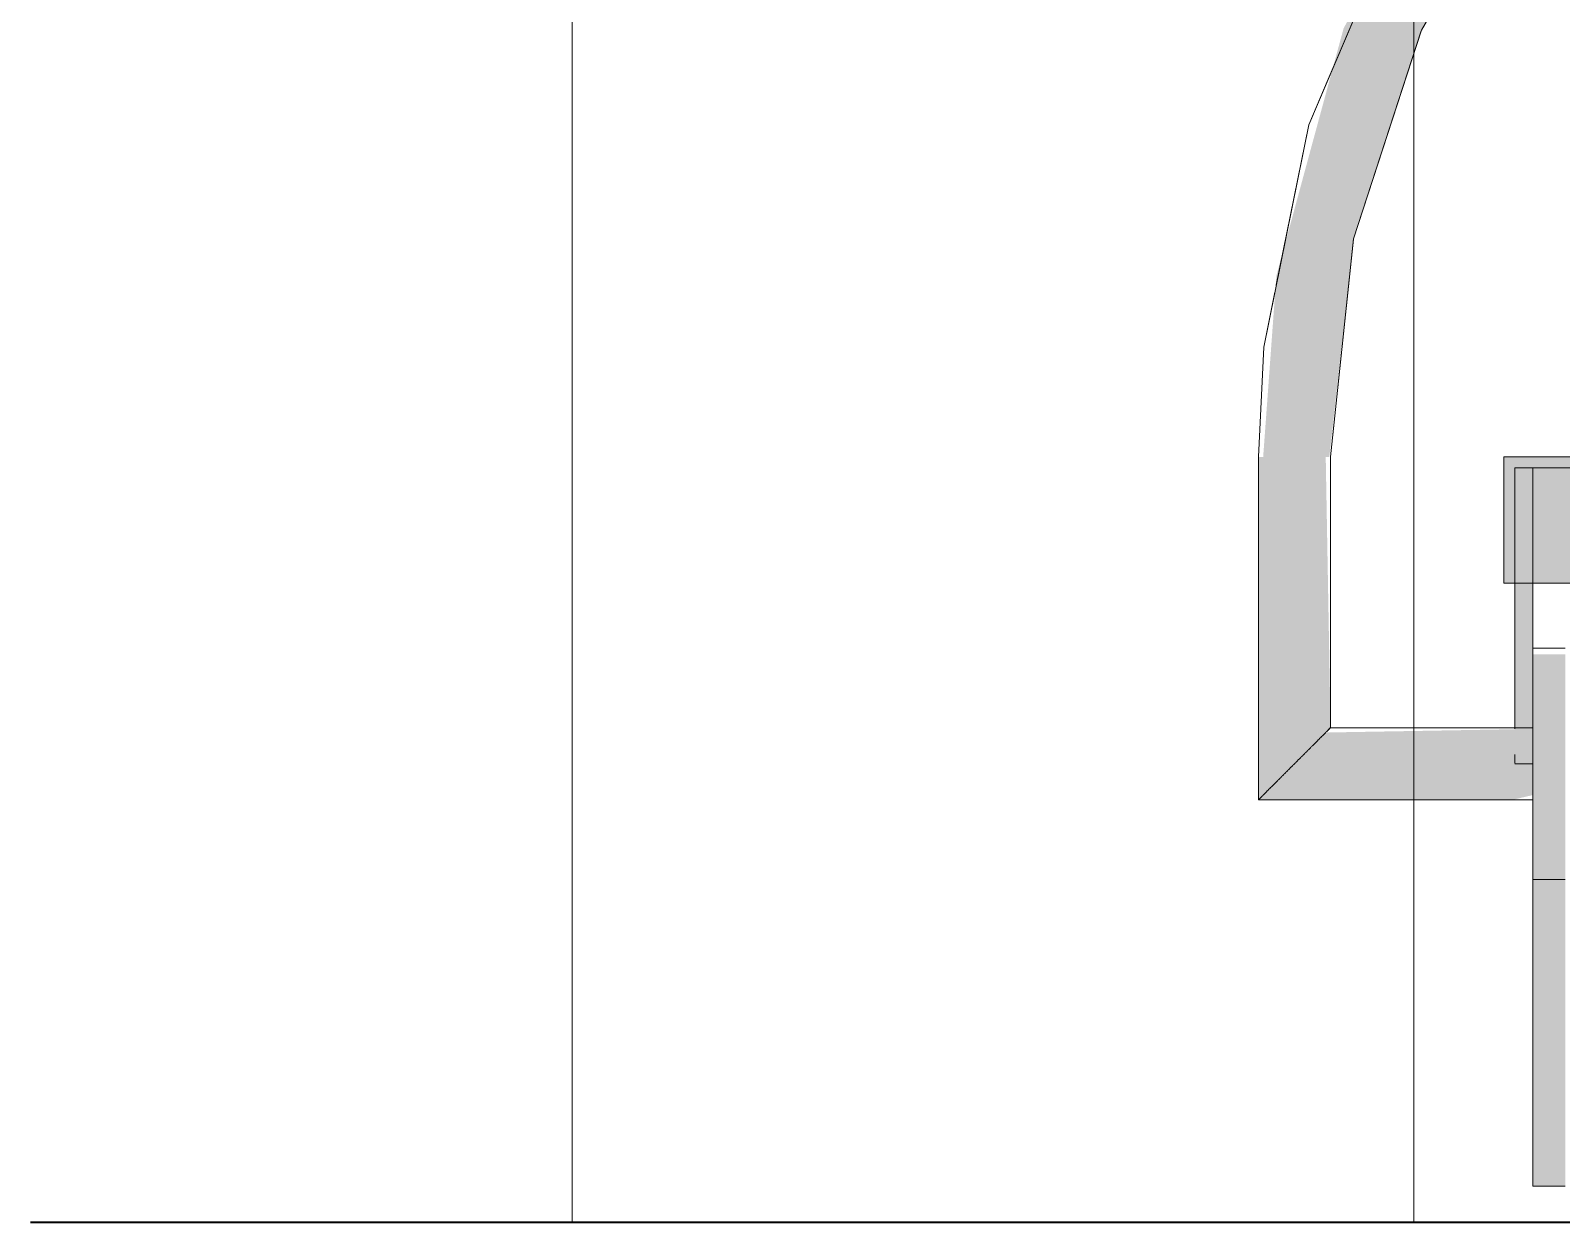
# Model space of a CAD drawing. Header units: millimetres. Extents: x 12827 to 109288, y -12264 to 68487.
# Drawn here: x 37789.3 to 38213.2, y 36007.5 to 36337.5 of the extents above; entities that cross this region are included whole.
import ezdxf

# ---------------------------------------------------------------- set-up
doc = ezdxf.new("R2010")
doc.units = ezdxf.units.MM
for name, color, linetype, lineweight in [('A-FLOR-PATT', 8, 'Continuous', 9), ('A-WALL', 113, 'Continuous', 20), ('Q-CASE', 31, 'Continuous', 20)]:
    doc.layers.add(name, color=color, linetype=linetype, lineweight=lineweight)

# ---------------------------------------------------------------- blocks, each defined once
blk = doc.blocks.new('DLN_Cat Ladder - 750x750x2500 _WDH_-14044057-Copy of 2_F')
at = {"layer": 'Q-CASE', "transparency": 33554432}
for points in [[(269.7, -600), (269.7, -699), (278.7, -699), (278.7, -600)], [(269.7, -699), (269.7, -747.3), (278.7, -747.3), (278.7, -699)], [(284.39, -707), (278.7, -708.34), (278.7, -726.66), (336.04, -725.66), (353.35, -707), (311.85, -707)], [(284.39, -707), (278.7, -708.34), (278.7, -726.66), (336.04, -725.66), (353.35, -707), (311.85, -707)], [(284.39, -707), (278.7, -708.34), (278.7, -726.66), (336.04, -725.66), (353.35, -707), (311.85, -707)], [(284.39, -707), (278.7, -708.34), (278.7, -726.66), (336.04, -725.66), (353.35, -707), (311.85, -707)], [(284.39, -707), (278.7, -708.34), (278.7, -726.66), (336.04, -725.66), (353.35, -707), (311.85, -707)], [(284.39, -707), (278.7, -708.34), (278.7, -726.66), (336.04, -725.66), (353.35, -707), (311.85, -707)], [(284.39, -707), (278.7, -708.34), (278.7, -726.66), (336.04, -725.66), (353.35, -707), (311.85, -707)], [(284.39, -707), (278.7, -708.34), (278.7, -726.66), (336.04, -725.66), (353.35, -707), (311.85, -707)], [(284.39, -707), (278.7, -708.34), (278.7, -726.66), (336.04, -725.66), (354.7, -707), (311.85, -707)], [(354.7, -707), (334.7, -727), (336.04, -802), (354.7, -802), (354.7, -707.34)], [(354.7, -707), (334.7, -727), (336.04, -802), (354.7, -802), (354.7, -707.34)], [(354.7, -707), (334.7, -727), (336.04, -802), (354.7, -802), (354.7, -707.34)], [(354.7, -707), (334.7, -727), (336.04, -802), (354.7, -802), (354.7, -707.34)], [(354.7, -707), (334.7, -727), (336.04, -802), (354.7, -802), (354.7, -707.34)], [(354.7, -707), (334.7, -727), (336.04, -802), (354.7, -802), (354.7, -707.34)], [(354.7, -707), (334.7, -727), (336.04, -802), (354.7, -802), (354.7, -707.34)], [(354.7, -707), (334.7, -727), (336.04, -802), (354.7, -802), (354.7, -707.34)], [(354.7, -707), (334.7, -727), (336.04, -802), (354.7, -802), (354.7, -707.34)], [(354.7, -707), (334.7, -727), (336.04, -802), (354.7, -802), (354.7, -740.51)], [(278.7, -717), (278.7, -799), (283.7, -799), (283.7, -717)], [(278.7, -717), (278.7, -799), (283.7, -799), (283.7, -717)], [(-99.96, -767), (-197.3, -767), (-197.3, -802), (286.7, -802), (286.7, -767), (9.85, -767)], [(-162.3, -767), (-194.3, -767), (-194.3, -799), (283.7, -799), (283.7, -767), (-99.96, -767)], [(-260.3, -802), (-264.96, -802), (-256.9, -870.54), (-241.7, -920.63), (-207.31, -981.23), (-172.37, -1022.95), (-118.21, -1064.74), (-62.67, -1091.82), (-15.59, -1106.06), (51.38, -1111.34), (105.18, -1106.04), (163.33, -1088.4), (224.98, -1053.15), (266.93, -1017.51), (303.4, -972.46), (331.1, -920.63), (349.7, -852.18), (353.36, -802), (335.04, -802), (328.36, -862.29), (309.24, -920.63), (277.72, -974.23), (233.67, -1021.2), (189.7, -1053.15), (134.32, -1077.81), (75.01, -1090.41), (9.85, -1089.45), (-45.85, -1077.39), (-101.13, -1052.54), (-152.74, -1013.74), (-195.41, -962.94), (-220.23, -919.95), (-240.13, -851.76), (-246.64, -802), (-259.34, -802)], [(-260.3, -802), (-264.96, -802), (-256.9, -870.54), (-241.7, -920.63), (-207.31, -981.23), (-172.37, -1022.95), (-118.21, -1064.74), (-62.67, -1091.82), (-15.59, -1106.06), (51.38, -1111.34), (105.18, -1106.04), (163.33, -1088.4), (224.98, -1053.15), (266.93, -1017.51), (303.4, -972.46), (331.1, -920.63), (349.7, -852.18), (353.36, -802), (335.04, -802), (328.36, -862.29), (309.24, -920.63), (277.72, -974.23), (233.67, -1021.2), (189.7, -1053.15), (134.32, -1077.81), (75.01, -1090.41), (9.85, -1089.45), (-45.85, -1077.39), (-101.13, -1052.54), (-152.74, -1013.74), (-195.41, -962.94), (-220.23, -919.95), (-240.13, -851.76), (-246.64, -802), (-259.34, -802)], [(-250.96, -802), (-264.96, -802), (-256.9, -870.54), (-241.7, -920.63), (-207.31, -981.23), (-172.37, -1022.95), (-118.21, -1064.74), (-62.67, -1091.82), (-15.59, -1106.06), (51.38, -1111.34), (105.18, -1106.04), (163.33, -1088.4), (224.98, -1053.15), (266.93, -1017.51), (303.4, -972.46), (331.1, -920.63), (349.7, -852.18), (353.36, -802), (335.04, -802), (328.36, -862.29), (309.24, -920.63), (277.72, -974.23), (233.67, -1021.2), (189.7, -1053.15), (134.32, -1077.81), (75.01, -1090.41), (9.85, -1089.45), (-45.85, -1077.39), (-101.13, -1052.54), (-152.74, -1013.74), (-195.41, -962.94), (-220.23, -919.95), (-240.13, -851.76), (-246.64, -802), (-250.3, -802)], [(-260.3, -802), (-264.96, -802), (-256.9, -870.54), (-241.7, -920.63), (-207.31, -981.23), (-172.37, -1022.95), (-118.21, -1064.74), (-62.67, -1091.82), (-15.59, -1106.06), (51.38, -1111.34), (105.18, -1106.04), (163.33, -1088.4), (224.98, -1053.15), (266.93, -1017.51), (303.4, -972.46), (331.1, -920.63), (349.7, -852.18), (353.36, -802), (335.04, -802), (328.36, -862.29), (309.24, -920.63), (277.72, -974.23), (233.67, -1021.2), (189.7, -1053.15), (134.32, -1077.81), (75.01, -1090.41), (9.85, -1089.45), (-45.85, -1077.39), (-101.13, -1052.54), (-152.74, -1013.74), (-195.41, -962.94), (-220.23, -919.95), (-240.13, -851.76), (-246.64, -802), (-259.34, -802)], [(-260.3, -802), (-264.96, -802), (-256.9, -870.54), (-241.7, -920.63), (-207.31, -981.23), (-172.37, -1022.95), (-118.21, -1064.74), (-62.67, -1091.82), (-15.59, -1106.06), (51.38, -1111.34), (105.18, -1106.04), (163.33, -1088.4), (224.98, -1053.15), (266.93, -1017.51), (303.4, -972.46), (331.1, -920.63), (349.7, -852.18), (353.36, -802), (335.04, -802), (328.36, -862.29), (309.24, -920.63), (277.72, -974.23), (233.67, -1021.2), (189.7, -1053.15), (134.32, -1077.81), (75.01, -1090.41), (9.85, -1089.45), (-45.85, -1077.39), (-101.13, -1052.54), (-152.74, -1013.74), (-195.41, -962.94), (-220.23, -919.95), (-240.13, -851.76), (-246.64, -802), (-259.34, -802)], [(-250.96, -802), (-264.96, -802), (-256.9, -870.54), (-241.7, -920.63), (-207.31, -981.23), (-172.37, -1022.95), (-118.21, -1064.74), (-62.67, -1091.82), (-15.59, -1106.06), (51.38, -1111.34), (105.18, -1106.04), (163.33, -1088.4), (224.98, -1053.15), (266.93, -1017.51), (303.4, -972.46), (331.1, -920.63), (349.7, -852.18), (353.36, -802), (335.04, -802), (328.36, -862.29), (309.24, -920.63), (277.72, -974.23), (233.67, -1021.2), (189.7, -1053.15), (134.32, -1077.81), (75.01, -1090.41), (9.85, -1089.45), (-45.85, -1077.39), (-101.13, -1052.54), (-152.74, -1013.74), (-195.41, -962.94), (-220.23, -919.95), (-240.13, -851.76), (-246.64, -802), (-250.3, -802)], [(-250.96, -802), (-264.96, -802), (-256.9, -870.54), (-241.7, -920.63), (-207.31, -981.23), (-172.37, -1022.95), (-118.21, -1064.74), (-62.67, -1091.82), (-15.59, -1106.06), (51.38, -1111.34), (105.18, -1106.04), (163.33, -1088.4), (224.98, -1053.15), (266.93, -1017.51), (303.4, -972.46), (331.1, -920.63), (349.7, -852.18), (353.36, -802), (335.04, -802), (328.36, -862.29), (309.24, -920.63), (277.72, -974.23), (233.67, -1021.2), (189.7, -1053.15), (134.32, -1077.81), (75.01, -1090.41), (9.85, -1089.45), (-45.85, -1077.39), (-101.13, -1052.54), (-152.74, -1013.74), (-195.41, -962.94), (-220.23, -919.95), (-240.13, -851.76), (-246.64, -802), (-250.3, -802)], [(-245.64, -802), (-264.96, -802), (-256.9, -870.54), (-241.7, -920.63), (-207.31, -981.23), (-172.37, -1022.95), (-118.21, -1064.74), (-62.67, -1091.82), (-15.59, -1106.06), (51.38, -1111.34), (105.18, -1106.04), (163.33, -1088.4), (224.98, -1053.15), (266.93, -1017.51), (303.4, -972.46), (331.1, -920.63), (349.7, -852.18), (353.36, -802), (335.04, -802), (328.36, -862.29), (309.24, -920.63), (277.72, -974.23), (233.67, -1021.2), (189.7, -1053.15), (134.32, -1077.81), (75.01, -1090.41), (9.85, -1089.45), (-45.85, -1077.39), (-101.13, -1052.54), (-152.74, -1013.74), (-195.41, -962.94), (-220.23, -919.95), (-240.13, -851.76), (-245.3, -805.08)], [(-250.96, -802), (-264.96, -802), (-256.9, -870.54), (-241.7, -920.63), (-207.31, -981.23), (-172.37, -1022.95), (-118.21, -1064.74), (-62.67, -1091.82), (-15.59, -1106.06), (51.38, -1111.34), (105.18, -1106.04), (163.33, -1088.4), (224.98, -1053.15), (266.93, -1017.51), (303.4, -972.46), (331.1, -920.63), (349.7, -852.18), (353.36, -802), (335.04, -802), (328.36, -862.29), (309.24, -920.63), (277.72, -974.23), (233.67, -1021.2), (189.7, -1053.15), (134.32, -1077.81), (75.01, -1090.41), (9.85, -1089.45), (-45.85, -1077.39), (-101.13, -1052.54), (-152.74, -1013.74), (-195.41, -962.94), (-220.23, -919.95), (-240.13, -851.76), (-246.64, -802), (-250.3, -802)], [(-248.23, -802), (-264.96, -802), (-256.9, -870.54), (-241.7, -920.63), (-209.78, -978.22), (-174.5, -1021.2), (-127.53, -1059.76), (-73.93, -1088.4), (-15.59, -1106.06), (51.38, -1111.34), (105.18, -1106.04), (163.33, -1088.4), (216.93, -1059.76), (263.9, -1021.2), (302.46, -974.23), (331.1, -920.63), (349.7, -852.18), (353.36, -802), (335.04, -802), (328.36, -862.29), (309.63, -919.95), (279.32, -972.46), (236.68, -1019.01), (189.7, -1053.15), (134.32, -1077.81), (75.01, -1090.41), (9.85, -1089.45), (-44.91, -1077.81), (-101.13, -1052.54), (-149.35, -1017.51), (-195.37, -963.01), (-220.23, -919.95), (-240.13, -851.76), (-246.64, -802)]]:
    blk.add_hatch(color=201, dxfattribs=at).paths.add_polyline_path(points, flags=0)
h = blk.add_hatch(color=201, dxfattribs=at)
h.paths.add_polyline_path([(284.39, -707), (278.7, -708.34), (278.7, -726.66), (336.04, -725.66), (353.36, -707), (311.85, -707)], flags=0)
h.paths.add_polyline_path([(353.36, -707.34), (351.77, -707.34), (339.3, -707.34)], flags=0)
at = {"layer": 'Q-CASE'}
for p, q in [((278.7, -600), (269.7, -600)), ((269.7, -600), (278.7, -600)), ((278.7, -600), (278.7, -699)), ((278.7, -685), (278.7, -600)), ((269.7, -685), (278.7, -685)), ((269.7, -685), (278.7, -685)), ((278.7, -699), (278.7, -685)), ((278.7, -699), (278.7, -749)), ((278.7, -707.4), (278.7, -699)), ((354.7, -707), (278.7, -707)), ((278.7, -708.34), (278.7, -707)), ((278.7, -707), (278.7, -709.93)), ((354.7, -707), (278.7, -707)), ((278.7, -707.34), (278.7, -707)), ((278.7, -707), (278.7, -708.34)), ((354.7, -707), (278.7, -707)), ((278.7, -707.34), (278.7, -707)), ((278.7, -707), (278.7, -707.34)), ((354.7, -707), (278.7, -707)), ((278.7, -721.97), (278.7, -707)), ((278.7, -707), (278.7, -721.97)), ((354.7, -707), (278.7, -707)), ((278.7, -719.59), (278.7, -707)), ((278.7, -707), (278.7, -721.97)), ((354.7, -707), (278.7, -707)), ((278.7, -707.34), (278.7, -707)), ((278.7, -707), (278.7, -719.59)), ((354.7, -707), (278.7, -707)), ((278.7, -721.97), (278.7, -707)), ((278.7, -707), (278.7, -707.34)), ((354.7, -707), (278.7, -707)), ((278.7, -708.34), (278.7, -707)), ((278.7, -707), (278.7, -707.34)), ((354.7, -707), (278.7, -707)), ((278.7, -707.34), (278.7, -707)), ((278.7, -707), (278.7, -721.97)), ((354.7, -707), (278.7, -707)), ((278.7, -727), (278.7, -707)), ((278.7, -707), (278.7, -707.34)), ((278.7, -708.34), (278.7, -707.34)), ((278.7, -709.93), (278.7, -707.34)), ((278.7, -707.34), (278.7, -708.34)), ((278.7, -708.34), (278.7, -707.34)), ((278.7, -707.34), (278.7, -714.41)), ((278.7, -707.34), (278.7, -717)), ((278.7, -714.41), (278.7, -707.34)), ((278.7, -707.34), (278.7, -709.93)), ((354.7, -802), (354.7, -707)), ((354.7, -802), (354.7, -707)), ((354.7, -802), (354.7, -707)), ((354.7, -802), (354.7, -707)), ((354.7, -802), (354.7, -707)), ((354.7, -802), (354.7, -707)), ((354.7, -802), (354.7, -707)), ((354.7, -802), (354.7, -707)), ((354.7, -802), (354.7, -707)), ((354.7, -802), (354.7, -707)), ((278.7, -709.93), (278.7, -708.34)), ((278.7, -709.93), (278.7, -708.34)), ((278.7, -708.34), (278.7, -709.93)), ((278.7, -708.34), (278.7, -709.93)), ((278.7, -709.93), (278.7, -708.34)), ((278.7, -721.97), (278.7, -708.34)), ((278.7, -717), (278.7, -709.93)), ((278.7, -709.93), (278.7, -721.97)), ((278.7, -712), (278.7, -709.93)), ((278.7, -709.93), (278.7, -717)), ((278.7, -721.97), (278.7, -709.93)), ((278.7, -709.93), (278.7, -712)), ((278.7, -712), (278.7, -709.93)), ((278.7, -709.93), (278.7, -714.41)), ((278.7, -717.16), (278.7, -712)), ((278.7, -717), (278.7, -712)), ((278.7, -712), (278.7, -721.97)), ((278.7, -719.59), (278.7, -712)), ((278.7, -714.41), (278.7, -717)), ((278.7, -721.97), (278.7, -714.41)), ((278.7, -714.41), (278.7, -717)), ((283.7, -717), (278.7, -717)), ((278.7, -717), (283.7, -717)), ((278.7, -721.97), (278.7, -717)), ((278.7, -721.97), (278.7, -717)), ((283.7, -717), (278.7, -717)), ((278.7, -717), (283.7, -717)), ((278.7, -721.97), (278.7, -717)), ((278.7, -721.97), (278.7, -717)), ((278.7, -721.97), (278.7, -717)), ((278.7, -721.97), (278.7, -717)), ((278.7, -717), (278.7, -721.97)), ((278.7, -717), (278.7, -721.97)), ((278.7, -717), (278.7, -721.97)), ((278.7, -717), (278.7, -719.59)), ((278.7, -724), (278.7, -717.16)), ((278.7, -721.97), (278.7, -719.59)), ((278.7, -721.97), (278.7, -719.59)), ((278.7, -719.59), (278.7, -721.97)), ((278.7, -719.59), (278.7, -721.97)), ((283.7, -719.59), (283.7, -717.2)), ((283.7, -717.2), (283.7, -719.59)), ((283.7, -719.59), (283.7, -717.2)), ((283.7, -717.2), (283.7, -719.59)), ((278.7, -722), (278.7, -721.97)), ((278.7, -721.97), (278.7, -722)), ((278.7, -722), (278.7, -721.97)), ((278.7, -721.97), (278.7, -722)), ((278.7, -722), (278.7, -721.97)), ((278.7, -721.97), (278.7, -722)), ((278.7, -722), (278.7, -721.97)), ((278.7, -721.97), (278.7, -722)), ((278.7, -722), (278.7, -721.97)), ((278.7, -721.97), (278.7, -722)), ((278.7, -722), (278.7, -721.97)), ((278.7, -721.97), (278.7, -722)), ((278.7, -722), (278.7, -721.97)), ((278.7, -721.97), (278.7, -722)), ((278.7, -722), (278.7, -721.97)), ((278.7, -721.97), (278.7, -722)), ((278.7, -722), (278.7, -721.97)), ((278.7, -721.97), (278.7, -722)), ((278.7, -721.97), (278.7, -722)), ((278.7, -726.66), (278.7, -722)), ((278.7, -722), (278.7, -726.66)), ((278.7, -724.07), (278.7, -722)), ((278.7, -722), (278.7, -726.66)), ((278.7, -724.07), (278.7, -722)), ((278.7, -722), (278.7, -724.07)), ((278.7, -726.66), (278.7, -722)), ((278.7, -722), (278.7, -726.66)), ((278.7, -726.66), (278.7, -722)), ((278.7, -722), (278.7, -726.66)), ((278.7, -726.66), (278.7, -722)), ((278.7, -722), (278.7, -724.07)), ((278.7, -724.07), (278.7, -722)), ((278.7, -722), (278.7, -726.66)), ((278.7, -726.66), (278.7, -722)), ((278.7, -722), (278.7, -726.66)), ((278.7, -726.66), (278.7, -722)), ((278.7, -722), (278.7, -726.66)), ((278.7, -722), (278.7, -726.66)), ((278.7, -725.66), (278.7, -724.07)), ((278.7, -726.66), (278.7, -724.07)), ((278.7, -724.07), (278.7, -725.66)), ((278.7, -724.07), (278.7, -726.66)), ((278.7, -725.66), (278.7, -724.07)), ((278.7, -726.66), (278.7, -725.66)), ((278.7, -725.66), (278.7, -726.66)), ((278.7, -726.66), (278.7, -725.66)), ((278.7, -740.51), (278.7, -726.66)), ((278.7, -740.51), (278.7, -726.66)), ((278.7, -740.51), (278.7, -726.66)), ((278.7, -740.51), (278.7, -726.66)), ((278.7, -727), (278.7, -726.66)), ((278.7, -726.66), (278.7, -727)), ((278.7, -727), (278.7, -726.66)), ((278.7, -726.66), (278.7, -727)), ((278.7, -727), (278.7, -726.66)), ((278.7, -726.66), (278.7, -727)), ((278.7, -727), (278.7, -726.66)), ((278.7, -726.66), (278.7, -727)), ((278.7, -727), (278.7, -726.66)), ((278.7, -726.66), (278.7, -727)), ((278.7, -727), (278.7, -726.66)), ((278.7, -726.66), (278.7, -727)), ((278.7, -727), (278.7, -726.66)), ((278.7, -726.66), (278.7, -727)), ((278.7, -727), (278.7, -726.66)), ((278.7, -726.66), (278.7, -727)), ((278.7, -727), (278.7, -726.66)), ((278.7, -726.66), (278.7, -727)), ((278.7, -726.66), (278.7, -727)), ((278.7, -747.3), (278.7, -726.85)), ((278.7, -727), (334.7, -727)), ((278.7, -727), (334.7, -727)), ((278.7, -727), (334.7, -727)), ((278.7, -727), (334.7, -727)), ((278.7, -727), (334.7, -727)), ((278.7, -727), (334.7, -727)), ((278.7, -727), (334.7, -727)), ((278.7, -727), (334.7, -727)), ((278.7, -727), (334.7, -727)), ((278.7, -727), (334.7, -727)), ((283.7, -767), (283.7, -726.66)), ((283.7, -726.66), (283.7, -767)), ((283.7, -767), (283.7, -726.66)), ((283.7, -726.66), (283.7, -767)), ((334.7, -727), (334.7, -802)), ((334.7, -727), (334.7, -802)), ((334.7, -727), (334.7, -802)), ((334.7, -727), (334.7, -802)), ((334.7, -727), (334.7, -802)), ((334.7, -727), (334.7, -802)), ((334.7, -727), (334.7, -802)), ((334.7, -727), (334.7, -802)), ((334.7, -727), (334.7, -802)), ((334.7, -727), (334.7, -802)), ((278.7, -747.3), (278.7, -742.3)), ((278.7, -747.3), (278.7, -742.3)), ((278.7, -747.3), (278.7, -742.3)), ((278.7, -747.3), (278.7, -742.3)), ((269.7, -749), (278.7, -749)), ((278.7, -767), (278.7, -747.3)), ((278.7, -767), (278.7, -747.3)), ((278.7, -767), (278.7, -747.3)), ((278.7, -767), (278.7, -747.3)), ((278.7, -749), (278.7, -747.3)), ((286.7, -767), (-197.3, -767)), ((-194.3, -767), (283.7, -767)), ((-189.3, -767), (278.7, -767)), ((278.7, -767), (-189.3, -767)), ((278.7, -767), (283.7, -767)), ((283.7, -767), (278.7, -767)), ((278.7, -799), (278.7, -767)), ((278.7, -799), (278.7, -767)), ((278.7, -799), (278.7, -767)), ((278.7, -799), (278.7, -767)), ((283.7, -799), (283.7, -767)), ((283.7, -767), (286.7, -767)), ((283.7, -767), (283.7, -799)), ((283.7, -799), (283.7, -767)), ((283.7, -767), (283.7, -799)), ((283.7, -799), (283.7, -767)), ((283.7, -767), (283.7, -799)), ((286.7, -767), (286.7, -802)), ((286.7, -802), (286.7, -767)), ((283.7, -799), (-194.3, -799)), ((251.7, -799), (278.7, -799)), ((278.7, -799), (283.7, -799)), ((283.7, -799), (278.7, -799)), ((278.7, -799), (283.7, -799)), ((283.7, -799), (278.7, -799)), ((278.7, -799), (283.7, -799)), ((-197.3, -802), (286.7, -802)), ((286.7, -802), (251.7, -802)), ((334.7, -802), (328.35, -862.29)), ((334.7, -802), (328.35, -862.29)), ((334.7, -802), (328.35, -862.29)), ((334.7, -802), (328.35, -862.29)), ((334.7, -802), (328.35, -862.29)), ((334.7, -802), (328.35, -862.29)), ((334.7, -802), (328.35, -862.29)), ((334.7, -802), (328.35, -862.29)), ((334.7, -802), (328.35, -862.29)), ((343.87, -878.55), (349.73, -849.57)), ((343.87, -878.55), (349.73, -849.57)), ((343.87, -878.55), (349.73, -849.57)), ((343.87, -878.55), (349.73, -849.57)), ((343.87, -878.55), (349.73, -849.57)), ((343.87, -878.55), (349.73, -849.57)), ((343.87, -878.55), (349.73, -849.57)), ((343.87, -878.55), (349.73, -849.57)), ((343.87, -878.55), (349.73, -849.57)), ((328.34, -862.39), (309.61, -919.95)), ((328.34, -862.39), (309.61, -919.95)), ((328.34, -862.39), (309.61, -919.95)), ((328.34, -862.39), (309.61, -919.95)), ((328.34, -862.39), (309.61, -919.95)), ((328.34, -862.39), (309.61, -919.95)), ((328.34, -862.39), (309.61, -919.95)), ((328.34, -862.39), (309.61, -919.95)), ((328.34, -862.39), (309.61, -919.95)), ((322.67, -936.4), (335.36, -906.6)), ((322.67, -936.4), (335.36, -906.6)), ((322.67, -936.4), (335.36, -906.6)), ((322.67, -936.4), (335.36, -906.6)), ((322.67, -936.4), (335.36, -906.6)), ((322.67, -936.4), (335.36, -906.6)), ((322.67, -936.4), (335.36, -906.6)), ((322.67, -936.4), (335.36, -906.6)), ((322.67, -936.4), (335.36, -906.6))]:
    blk.add_line(p, q, dxfattribs=at)
at = {"layer": 'Q-CASE', "flags": 128}
for points in [[(-265.3, -802), (-258.94, -864.47), (-240.12, -924.37), (-209.62, -979.26), (-168.68, -1026.87), (-118.99, -1065.26), (-62.59, -1092.84), (-1.78, -1108.5), (60.94, -1111.57), (122.99, -1101.95), (181.82, -1080.02), (235.04, -1046.69), (280.44, -1003.31), (316.17, -951.68), (340.76, -893.91), (353.21, -832.36), (354.7, -802)], [(334.7, -802), (328.34, -862.39), (309.55, -920.13), (279.14, -972.7), (238.45, -1017.78), (189.27, -1053.39), (133.75, -1077.99), (74.33, -1090.48), (13.6, -1090.33), (-45.76, -1077.53), (-101.15, -1052.65), (-150.15, -1016.78), (-190.61, -971.5), (-220.75, -918.78), (-239.25, -860.94), (-245.3, -802)], [(350.12, -847.63), (353.21, -832.36), (354.7, -802)], [(350.12, -847.63), (353.21, -832.36), (354.7, -802)], [(350.12, -847.63), (353.21, -832.36), (354.7, -802)], [(350.12, -847.63), (353.21, -832.36), (354.7, -802)], [(350.12, -847.63), (353.21, -832.36), (354.7, -802)], [(350.12, -847.63), (353.21, -832.36), (354.7, -802)], [(350.12, -847.63), (353.21, -832.36), (354.7, -802)], [(350.12, -847.63), (353.21, -832.36), (354.7, -802)], [(350.12, -847.63), (353.21, -832.36), (354.7, -802)], [(335.36, -906.6), (340.76, -893.91), (343.87, -878.55)], [(335.36, -906.6), (340.76, -893.91), (343.87, -878.55)], [(335.36, -906.6), (340.76, -893.91), (343.87, -878.55)], [(335.36, -906.6), (340.76, -893.91), (343.87, -878.55)], [(335.36, -906.6), (340.76, -893.91), (343.87, -878.55)], [(335.36, -906.6), (340.76, -893.91), (343.87, -878.55)], [(335.36, -906.6), (340.76, -893.91), (343.87, -878.55)], [(335.36, -906.6), (340.76, -893.91), (343.87, -878.55)], [(335.36, -906.6), (340.76, -893.91), (343.87, -878.55)]]:
    blk.add_lwpolyline(points, dxfattribs=at)
at = {"layer": 'Q-CASE'}
for points, knots in [([(334.7, -727), (334.7, -727), (334.87, -726.83), (335.44, -726.27), (336.01, -725.69), (336.62, -725.08), (337.18, -724.52), (337.77, -723.93), (338.6, -723.11), (339.51, -722.2), (340.27, -721.43), (340.87, -720.83), (341.49, -720.22), (342.11, -719.59), (342.74, -718.95), (343.39, -718.31), (344.05, -717.65), (344.7, -717), (345.35, -716.35), (346.01, -715.69), (346.66, -715.05), (347.29, -714.41), (347.91, -713.78), (348.53, -713.17), (349.13, -712.57), (349.7, -712), (350.26, -711.44), (350.97, -710.73), (351.63, -710.07), (352.22, -709.48), (352.78, -708.92), (353.39, -708.31), (353.96, -707.73), (354.53, -707.17), (354.7, -707), (354.7, -707)], [0, 0, 0, 0, 0.083333, 0.125, 0.166667, 0.208333, 0.229167, 0.25, 0.291667, 0.333333, 0.354167, 0.375, 0.395833, 0.416667, 0.4375, 0.458333, 0.479167, 0.5, 0.520833, 0.541667, 0.5625, 0.583333, 0.604167, 0.625, 0.645833, 0.666667, 0.6875, 0.708333, 0.75, 0.770833, 0.791667, 0.833333, 0.875, 0.916667, 1, 1, 1, 1]), ([(335.04, -726.66), (335.15, -726.55), (335.44, -726.27), (336.01, -725.69), (336.62, -725.08), (337.18, -724.52), (337.77, -723.93), (338.6, -723.11), (339.51, -722.2), (340.27, -721.43), (340.87, -720.83), (341.49, -720.22), (342.11, -719.59), (342.74, -718.95), (343.39, -718.31), (344.05, -717.65), (344.7, -717), (345.35, -716.35), (346.01, -715.69), (346.66, -715.05), (347.29, -714.41), (347.91, -713.78), (348.53, -713.17), (349.13, -712.57), (349.7, -712), (350.26, -711.44), (350.97, -710.73), (351.63, -710.07), (352.22, -709.48), (352.78, -708.92), (353.39, -708.31), (353.96, -707.73), (354.53, -707.17), (354.7, -707), (354.7, -707)], [0.0833333, 0.0833333, 0.0833333, 0.0833333, 0.125, 0.1666667, 0.2083333, 0.2291667, 0.25, 0.2916667, 0.3333333, 0.3541667, 0.375, 0.3958333, 0.4166667, 0.4375, 0.4583333, 0.4791667, 0.5, 0.5208333, 0.5416667, 0.5625, 0.5833333, 0.6041667, 0.625, 0.6458333, 0.6666667, 0.6875, 0.7083333, 0.75, 0.7708333, 0.7916667, 0.8333333, 0.875, 0.9166667, 1, 1, 1, 1]), ([(354.7, -707), (354.7, -707), (354.53, -707.17), (353.96, -707.73), (353.39, -708.31), (352.78, -708.92), (352.22, -709.48), (351.63, -710.07), (350.8, -710.89), (349.89, -711.8), (349.13, -712.57), (348.53, -713.17), (347.91, -713.78), (347.29, -714.41), (346.66, -715.05), (346.01, -715.69), (345.35, -716.35), (344.7, -717), (344.05, -717.65), (343.39, -718.31), (342.74, -718.95), (342.11, -719.59), (341.49, -720.22), (340.87, -720.83), (340.27, -721.43), (339.7, -722), (339.14, -722.56), (338.43, -723.27), (337.77, -723.93), (337.18, -724.52), (336.62, -725.08), (336.01, -725.69), (335.44, -726.27), (335.15, -726.55), (335.04, -726.66)], [0, 0, 0, 0, 0.0833333, 0.125, 0.1666667, 0.2083333, 0.2291667, 0.25, 0.2916667, 0.3333333, 0.3541667, 0.375, 0.3958333, 0.4166667, 0.4375, 0.4583333, 0.4791667, 0.5, 0.5208333, 0.5416667, 0.5625, 0.5833333, 0.6041667, 0.625, 0.6458333, 0.6666667, 0.6875, 0.7083333, 0.75, 0.7708333, 0.7916667, 0.8333333, 0.875, 0.9166667, 0.9166667, 0.9166667, 0.9166667]), ([(354.36, -707.34), (354.25, -707.45), (353.96, -707.73), (353.39, -708.31), (352.78, -708.92), (352.22, -709.48), (351.63, -710.07), (350.8, -710.89), (349.89, -711.8), (349.13, -712.57), (348.53, -713.17), (347.91, -713.78), (347.29, -714.41), (346.66, -715.05), (346.01, -715.69), (345.35, -716.35), (344.7, -717), (344.05, -717.65), (343.39, -718.31), (342.74, -718.95), (342.11, -719.59), (341.49, -720.22), (340.87, -720.83), (340.27, -721.43), (339.7, -722), (339.14, -722.56), (338.43, -723.27), (337.77, -723.93), (337.18, -724.52), (336.62, -725.08), (336.01, -725.69), (335.45, -726.26), (335.13, -726.57), (335.04, -726.66)], [0.0833333, 0.0833333, 0.0833333, 0.0833333, 0.125, 0.1666667, 0.2083333, 0.2291667, 0.25, 0.2916667, 0.3333333, 0.3541667, 0.375, 0.3958333, 0.4166667, 0.4375, 0.4583333, 0.4791667, 0.5, 0.5208333, 0.5416667, 0.5625, 0.5833333, 0.6041667, 0.625, 0.6458333, 0.6666667, 0.6875, 0.7083333, 0.75, 0.7708333, 0.7916667, 0.8333333, 0.875, 0.9166667, 0.9166667, 0.9166667, 0.9166667]), ([(354.7, -707), (354.7, -707), (354.53, -707.17), (353.96, -707.73), (353.39, -708.31), (352.78, -708.92), (352.22, -709.48), (351.63, -710.07), (350.8, -710.89), (349.89, -711.8), (349.13, -712.57), (348.53, -713.17), (347.91, -713.78), (347.29, -714.41), (346.66, -715.05), (346.01, -715.69), (345.35, -716.35), (344.7, -717), (344.05, -717.65), (343.39, -718.31), (342.74, -718.95), (342.11, -719.59), (341.49, -720.22), (340.87, -720.83), (340.27, -721.43), (339.7, -722), (339.14, -722.56), (338.43, -723.27), (337.94, -723.76), (337.63, -724.07)], [0, 0, 0, 0, 0.0833333, 0.125, 0.1666667, 0.2083333, 0.2291667, 0.25, 0.2916667, 0.3333333, 0.3541667, 0.375, 0.3958333, 0.4166667, 0.4375, 0.4583333, 0.4791667, 0.5, 0.5208333, 0.5416667, 0.5625, 0.5833333, 0.6041667, 0.625, 0.6458333, 0.6666667, 0.6875, 0.7083333, 0.75, 0.75, 0.75, 0.75]), ([(339.7, -722), (339.89, -721.81), (340.27, -721.43), (340.87, -720.83), (341.49, -720.22), (342.11, -719.59), (342.74, -718.95), (343.39, -718.31), (344.05, -717.65), (344.7, -717), (345.35, -716.35), (346.01, -715.69), (346.66, -715.05), (347.29, -714.41), (347.91, -713.78), (348.53, -713.17), (349.13, -712.57), (349.7, -712), (350.26, -711.44), (350.97, -710.73), (351.63, -710.07), (352.22, -709.48), (352.78, -708.92), (353.39, -708.31), (353.96, -707.73), (354.53, -707.17), (354.7, -707), (354.7, -707)], [0.3333333, 0.3333333, 0.3333333, 0.3333333, 0.3541667, 0.375, 0.3958333, 0.4166667, 0.4375, 0.4583333, 0.4791667, 0.5, 0.5208333, 0.5416667, 0.5625, 0.5833333, 0.6041667, 0.625, 0.6458333, 0.6666667, 0.6875, 0.7083333, 0.75, 0.7708333, 0.7916667, 0.8333333, 0.875, 0.9166667, 1, 1, 1, 1]), ([(354.7, -707), (354.7, -707), (354.53, -707.17), (353.96, -707.73), (353.39, -708.31), (352.78, -708.92), (352.22, -709.48), (351.63, -710.07), (350.8, -710.89), (349.89, -711.8), (349.13, -712.57), (348.53, -713.17), (347.91, -713.78), (347.29, -714.41), (346.66, -715.05), (346.01, -715.69), (345.35, -716.35), (344.92, -716.78), (344.7, -717)], [0, 0, 0, 0, 0.0833333, 0.125, 0.1666667, 0.2083333, 0.2291667, 0.25, 0.2916667, 0.3333333, 0.3541667, 0.375, 0.3958333, 0.4166667, 0.4375, 0.4583333, 0.4791667, 0.5, 0.5, 0.5, 0.5]), ([(344.7, -717), (344.92, -716.78), (345.35, -716.35), (346.01, -715.69), (346.66, -715.05), (347.29, -714.41), (347.91, -713.78), (348.53, -713.17), (349.13, -712.57), (349.7, -712), (350.26, -711.44), (350.97, -710.73), (351.63, -710.07), (352.22, -709.48), (352.78, -708.92), (353.39, -708.31), (353.96, -707.73), (354.53, -707.17), (354.7, -707), (354.7, -707)], [0.5, 0.5, 0.5, 0.5, 0.5208333, 0.5416667, 0.5625, 0.5833333, 0.6041667, 0.625, 0.6458333, 0.6666667, 0.6875, 0.7083333, 0.75, 0.7708333, 0.7916667, 0.8333333, 0.875, 0.9166667, 1, 1, 1, 1]), ([(354.7, -707), (354.7, -707), (354.53, -707.17), (353.96, -707.73), (353.39, -708.31), (352.78, -708.92), (352.22, -709.48), (351.63, -710.07), (350.8, -710.89), (349.89, -711.8), (349.13, -712.57), (348.53, -713.17), (347.91, -713.78), (347.5, -714.2), (347.29, -714.41)], [0, 0, 0, 0, 0.0833333, 0.125, 0.1666667, 0.2083333, 0.2291667, 0.25, 0.2916667, 0.3333333, 0.3541667, 0.375, 0.3958333, 0.4166667, 0.4166667, 0.4166667, 0.4166667]), ([(347.29, -714.41), (347.5, -714.2), (347.91, -713.78), (348.53, -713.17), (349.13, -712.57), (349.7, -712), (350.26, -711.44), (350.97, -710.73), (351.63, -710.07), (352.22, -709.48), (352.78, -708.92), (353.39, -708.31), (353.95, -707.74), (354.27, -707.43), (354.36, -707.34)], [0.5833333, 0.5833333, 0.5833333, 0.5833333, 0.6041667, 0.625, 0.6458333, 0.6666667, 0.6875, 0.7083333, 0.75, 0.7708333, 0.7916667, 0.8333333, 0.875, 0.9166667, 0.9166667, 0.9166667, 0.9166667]), ([(351.77, -709.93), (351.92, -709.77), (352.22, -709.48), (352.78, -708.92), (353.39, -708.31), (353.96, -707.73), (354.53, -707.17), (354.7, -707), (354.7, -707)], [0.75, 0.75, 0.75, 0.75, 0.7708333, 0.7916667, 0.8333333, 0.875, 0.9166667, 1, 1, 1, 1]), ([(354.7, -707), (354.7, -707), (354.53, -707.17), (353.96, -707.73), (353.39, -708.31), (352.78, -708.92), (352.22, -709.48), (351.92, -709.77), (351.77, -709.93)], [0, 0, 0, 0, 0.0833333, 0.125, 0.1666667, 0.2083333, 0.2291667, 0.25, 0.25, 0.25, 0.25]), ([(351.77, -709.93), (351.92, -709.77), (352.22, -709.48), (352.78, -708.92), (353.39, -708.31), (353.96, -707.73), (354.53, -707.17), (354.7, -707), (354.7, -707)], [0.75, 0.75, 0.75, 0.75, 0.7708333, 0.7916667, 0.8333333, 0.875, 0.9166667, 1, 1, 1, 1]), ([(353.36, -708.34), (353.58, -708.12), (353.96, -707.73), (354.53, -707.17), (354.7, -707), (354.7, -707)], [0.8333333, 0.8333333, 0.8333333, 0.8333333, 0.875, 0.9166667, 1, 1, 1, 1]), ([(353.36, -708.34), (353.58, -708.12), (353.96, -707.73), (354.53, -707.17), (354.7, -707), (354.7, -707)], [0.8333333, 0.8333333, 0.8333333, 0.8333333, 0.875, 0.9166667, 1, 1, 1, 1]), ([(354.7, -707), (354.7, -707), (354.53, -707.17), (353.96, -707.73), (353.58, -708.12), (353.36, -708.34)], [0, 0, 0, 0, 0.0833333, 0.125, 0.1666667, 0.1666667, 0.1666667, 0.1666667]), ([(354.7, -707), (354.7, -707), (354.53, -707.17), (353.96, -707.73), (353.58, -708.12), (353.36, -708.34)], [0, 0, 0, 0, 0.0833333, 0.125, 0.1666667, 0.1666667, 0.1666667, 0.1666667]), ([(339.7, -722), (339.89, -721.81), (340.27, -721.43), (340.87, -720.83), (341.49, -720.22), (342.11, -719.59), (342.74, -718.95), (343.39, -718.31), (344.05, -717.65), (344.7, -717), (345.35, -716.35), (346.01, -715.69), (346.66, -715.05), (347.29, -714.41), (347.91, -713.78), (348.53, -713.17), (349.13, -712.57), (349.7, -712), (350.26, -711.44), (350.97, -710.73), (351.46, -710.24), (351.77, -709.93)], [0.3333333, 0.3333333, 0.3333333, 0.3333333, 0.3541667, 0.375, 0.3958333, 0.4166667, 0.4375, 0.4583333, 0.4791667, 0.5, 0.5208333, 0.5416667, 0.5625, 0.5833333, 0.6041667, 0.625, 0.6458333, 0.6666667, 0.6875, 0.7083333, 0.75, 0.75, 0.75, 0.75]), ([(351.77, -709.93), (351.46, -710.24), (350.8, -710.89), (349.89, -711.8), (349.13, -712.57), (348.53, -713.17), (347.91, -713.78), (347.29, -714.41), (346.66, -715.05), (346.01, -715.69), (345.35, -716.35), (344.7, -717), (344.05, -717.65), (343.39, -718.31), (342.74, -718.95), (342.32, -719.38), (342.11, -719.59)], [0.25, 0.25, 0.25, 0.25, 0.2916667, 0.3333333, 0.3541667, 0.375, 0.3958333, 0.4166667, 0.4375, 0.4583333, 0.4791667, 0.5, 0.5208333, 0.5416667, 0.5625, 0.5833333, 0.5833333, 0.5833333, 0.5833333]), ([(344.7, -717), (344.92, -716.78), (345.35, -716.35), (346.01, -715.69), (346.66, -715.05), (347.29, -714.41), (347.91, -713.78), (348.53, -713.17), (349.13, -712.57), (349.7, -712), (350.26, -711.44), (350.97, -710.73), (351.63, -710.07), (352.22, -709.48), (352.78, -708.92), (353.15, -708.56), (353.36, -708.34)], [0.5, 0.5, 0.5, 0.5, 0.5208333, 0.5416667, 0.5625, 0.5833333, 0.6041667, 0.625, 0.6458333, 0.6666667, 0.6875, 0.7083333, 0.75, 0.7708333, 0.7916667, 0.8333333, 0.8333333, 0.8333333, 0.8333333]), ([(351.77, -709.93), (351.46, -710.24), (350.8, -710.89), (349.89, -711.8), (349.13, -712.57), (348.53, -713.17), (347.91, -713.78), (347.29, -714.41), (346.66, -715.05), (346.01, -715.69), (345.35, -716.35), (344.92, -716.78), (344.7, -717)], [0.25, 0.25, 0.25, 0.25, 0.2916667, 0.3333333, 0.3541667, 0.375, 0.3958333, 0.4166667, 0.4375, 0.4583333, 0.4791667, 0.5, 0.5, 0.5, 0.5]), ([(353.36, -708.34), (353.14, -708.56), (352.78, -708.92), (352.22, -709.48), (351.63, -710.07), (350.8, -710.89), (349.89, -711.8), (349.13, -712.57), (348.53, -713.17), (347.91, -713.78), (347.5, -714.2), (347.29, -714.41)], [0.1666667, 0.1666667, 0.1666667, 0.1666667, 0.2083333, 0.2291667, 0.25, 0.2916667, 0.3333333, 0.3541667, 0.375, 0.3958333, 0.4166667, 0.4166667, 0.4166667, 0.4166667]), ([(349.7, -712), (349.89, -711.81), (350.26, -711.44), (350.97, -710.73), (351.46, -710.24), (351.77, -709.93)], [0.66666667, 0.66666667, 0.66666667, 0.66666667, 0.6875, 0.70833333, 0.75, 0.75, 0.75, 0.75]), ([(349.7, -712), (349.89, -711.81), (350.26, -711.44), (350.97, -710.73), (351.46, -710.24), (351.77, -709.93)], [0.66666667, 0.66666667, 0.66666667, 0.66666667, 0.6875, 0.70833333, 0.75, 0.75, 0.75, 0.75]), ([(349.7, -712), (349.89, -711.81), (350.26, -711.44), (350.97, -710.73), (351.46, -710.24), (351.77, -709.93)], [0.66666667, 0.66666667, 0.66666667, 0.66666667, 0.6875, 0.70833333, 0.75, 0.75, 0.75, 0.75]), ([(353.36, -708.34), (353.14, -708.56), (352.78, -708.92), (352.22, -709.48), (351.92, -709.77), (351.77, -709.93)], [0.16666667, 0.16666667, 0.16666667, 0.16666667, 0.20833333, 0.22916667, 0.25, 0.25, 0.25, 0.25]), ([(351.77, -709.93), (351.92, -709.77), (352.22, -709.48), (352.78, -708.92), (353.15, -708.56), (353.36, -708.34)], [0.75, 0.75, 0.75, 0.75, 0.77083333, 0.79166667, 0.83333333, 0.83333333, 0.83333333, 0.83333333]), ([(353.36, -708.34), (353.14, -708.56), (352.78, -708.92), (352.22, -709.48), (351.92, -709.77), (351.77, -709.93)], [0.16666667, 0.16666667, 0.16666667, 0.16666667, 0.20833333, 0.22916667, 0.25, 0.25, 0.25, 0.25]), ([(353.36, -708.34), (353.14, -708.56), (352.78, -708.92), (352.22, -709.48), (351.92, -709.77), (351.77, -709.93)], [0.16666667, 0.16666667, 0.16666667, 0.16666667, 0.20833333, 0.22916667, 0.25, 0.25, 0.25, 0.25]), ([(351.77, -709.93), (351.92, -709.77), (352.22, -709.48), (352.78, -708.92), (353.15, -708.56), (353.36, -708.34)], [0.75, 0.75, 0.75, 0.75, 0.77083333, 0.79166667, 0.83333333, 0.83333333, 0.83333333, 0.83333333]), ([(335.04, -726.66), (335.15, -726.55), (335.44, -726.27), (336.01, -725.69), (336.62, -725.08), (337.18, -724.52), (337.77, -723.93), (338.6, -723.11), (339.51, -722.2), (340.27, -721.43), (340.87, -720.83), (341.49, -720.22), (342.11, -719.59), (342.74, -718.95), (343.39, -718.31), (344.05, -717.65), (344.7, -717), (345.35, -716.35), (346.01, -715.69), (346.66, -715.05), (347.08, -714.62), (347.29, -714.41)], [0.0833333, 0.0833333, 0.0833333, 0.0833333, 0.125, 0.1666667, 0.2083333, 0.2291667, 0.25, 0.2916667, 0.3333333, 0.3541667, 0.375, 0.3958333, 0.4166667, 0.4375, 0.4583333, 0.4791667, 0.5, 0.5208333, 0.5416667, 0.5625, 0.5833333, 0.5833333, 0.5833333, 0.5833333]), ([(335.04, -726.66), (335.15, -726.55), (335.44, -726.27), (336.01, -725.69), (336.62, -725.08), (337.18, -724.52), (337.77, -723.93), (338.6, -723.11), (339.51, -722.2), (340.27, -721.43), (340.87, -720.83), (341.49, -720.22), (342.11, -719.59), (342.74, -718.95), (343.39, -718.31), (344.05, -717.65), (344.48, -717.22), (344.7, -717)], [0.0833333, 0.0833333, 0.0833333, 0.0833333, 0.125, 0.1666667, 0.2083333, 0.2291667, 0.25, 0.2916667, 0.3333333, 0.3541667, 0.375, 0.3958333, 0.4166667, 0.4375, 0.4583333, 0.4791667, 0.5, 0.5, 0.5, 0.5]), ([(335.04, -726.66), (335.15, -726.55), (335.44, -726.27), (336.01, -725.69), (336.62, -725.08), (337.18, -724.52), (337.77, -723.93), (338.6, -723.11), (339.51, -722.2), (340.27, -721.43), (340.87, -720.83), (341.49, -720.22), (342.11, -719.59), (342.74, -718.95), (343.39, -718.31), (344.05, -717.65), (344.48, -717.22), (344.7, -717)], [0.0833333, 0.0833333, 0.0833333, 0.0833333, 0.125, 0.1666667, 0.2083333, 0.2291667, 0.25, 0.2916667, 0.3333333, 0.3541667, 0.375, 0.3958333, 0.4166667, 0.4375, 0.4583333, 0.4791667, 0.5, 0.5, 0.5, 0.5]), ([(344.7, -717), (344.48, -717.22), (344.05, -717.65), (343.39, -718.31), (342.74, -718.95), (342.11, -719.59), (341.49, -720.22), (340.87, -720.83), (340.27, -721.43), (339.7, -722), (339.14, -722.56), (338.43, -723.27), (337.77, -723.93), (337.18, -724.52), (336.62, -725.08), (336.01, -725.69), (335.45, -726.26), (335.13, -726.57), (335.04, -726.66)], [0.5, 0.5, 0.5, 0.5, 0.5208333, 0.5416667, 0.5625, 0.5833333, 0.6041667, 0.625, 0.6458333, 0.6666667, 0.6875, 0.7083333, 0.75, 0.7708333, 0.7916667, 0.8333333, 0.875, 0.9166667, 0.9166667, 0.9166667, 0.9166667]), ([(344.7, -717), (344.48, -717.22), (344.05, -717.65), (343.39, -718.31), (342.74, -718.95), (342.11, -719.59), (341.49, -720.22), (340.87, -720.83), (340.27, -721.43), (339.7, -722), (339.14, -722.56), (338.43, -723.27), (337.77, -723.93), (337.18, -724.52), (336.62, -725.08), (336.01, -725.69), (335.45, -726.26), (335.13, -726.57), (335.04, -726.66)], [0.5, 0.5, 0.5, 0.5, 0.5208333, 0.5416667, 0.5625, 0.5833333, 0.6041667, 0.625, 0.6458333, 0.6666667, 0.6875, 0.7083333, 0.75, 0.7708333, 0.7916667, 0.8333333, 0.875, 0.9166667, 0.9166667, 0.9166667, 0.9166667]), ([(344.7, -717), (344.48, -717.22), (344.05, -717.65), (343.39, -718.31), (342.74, -718.95), (342.11, -719.59), (341.49, -720.22), (340.87, -720.83), (340.27, -721.43), (339.7, -722), (339.14, -722.56), (338.43, -723.27), (337.77, -723.93), (337.18, -724.52), (336.62, -725.08), (336.26, -725.44), (336.04, -725.66)], [0.5, 0.5, 0.5, 0.5, 0.5208333, 0.5416667, 0.5625, 0.5833333, 0.6041667, 0.625, 0.6458333, 0.6666667, 0.6875, 0.7083333, 0.75, 0.7708333, 0.7916667, 0.8333333, 0.8333333, 0.8333333, 0.8333333]), ([(342.11, -719.59), (341.9, -719.8), (341.49, -720.22), (340.87, -720.83), (340.27, -721.43), (339.7, -722), (339.14, -722.56), (338.43, -723.27), (337.94, -723.76), (337.63, -724.07)], [0.5833333, 0.5833333, 0.5833333, 0.5833333, 0.6041667, 0.625, 0.6458333, 0.6666667, 0.6875, 0.7083333, 0.75, 0.75, 0.75, 0.75]), ([(335.04, -726.66), (335.15, -726.55), (335.44, -726.27), (336.01, -725.69), (336.62, -725.08), (337.18, -724.52), (337.77, -723.93), (338.6, -723.11), (339.32, -722.38), (339.7, -722)], [0.0833333, 0.0833333, 0.0833333, 0.0833333, 0.125, 0.1666667, 0.2083333, 0.2291667, 0.25, 0.2916667, 0.3333333, 0.3333333, 0.3333333, 0.3333333]), ([(335.04, -726.66), (335.15, -726.55), (335.44, -726.27), (336.01, -725.69), (336.62, -725.08), (337.18, -724.52), (337.48, -724.23), (337.63, -724.07)], [0.0833333, 0.0833333, 0.0833333, 0.0833333, 0.125, 0.1666667, 0.2083333, 0.2291667, 0.25, 0.25, 0.25, 0.25]), ([(337.63, -724.07), (337.48, -724.23), (337.18, -724.52), (336.62, -725.08), (336.01, -725.69), (335.45, -726.26), (335.13, -726.57), (335.04, -726.66)], [0.75, 0.75, 0.75, 0.75, 0.7708333, 0.7916667, 0.8333333, 0.875, 0.9166667, 0.9166667, 0.9166667, 0.9166667]), ([(337.63, -724.07), (337.48, -724.23), (337.18, -724.52), (336.62, -725.08), (336.01, -725.69), (335.45, -726.26), (335.13, -726.57), (335.04, -726.66)], [0.75, 0.75, 0.75, 0.75, 0.7708333, 0.7916667, 0.8333333, 0.875, 0.9166667, 0.9166667, 0.9166667, 0.9166667]), ([(339.7, -722), (339.51, -722.19), (339.14, -722.56), (338.43, -723.27), (337.77, -723.93), (337.18, -724.52), (336.62, -725.08), (336.26, -725.44), (336.04, -725.66)], [0.6666667, 0.6666667, 0.6666667, 0.6666667, 0.6875, 0.7083333, 0.75, 0.7708333, 0.7916667, 0.8333333, 0.8333333, 0.8333333, 0.8333333]), ([(336.04, -725.66), (336.26, -725.44), (336.62, -725.08), (337.18, -724.52), (337.77, -723.93), (338.6, -723.11), (339.32, -722.38), (339.7, -722)], [0.1666667, 0.1666667, 0.1666667, 0.1666667, 0.2083333, 0.2291667, 0.25, 0.2916667, 0.3333333, 0.3333333, 0.3333333, 0.3333333]), ([(336.04, -725.66), (336.26, -725.44), (336.62, -725.08), (337.18, -724.52), (337.77, -723.93), (338.6, -723.11), (339.32, -722.38), (339.7, -722)], [0.1666667, 0.1666667, 0.1666667, 0.1666667, 0.2083333, 0.2291667, 0.25, 0.2916667, 0.3333333, 0.3333333, 0.3333333, 0.3333333]), ([(337.63, -724.07), (337.48, -724.23), (337.18, -724.52), (336.62, -725.08), (336.26, -725.44), (336.04, -725.66)], [0.75, 0.75, 0.75, 0.75, 0.77083333, 0.79166667, 0.83333333, 0.83333333, 0.83333333, 0.83333333]), ([(336.04, -725.66), (336.26, -725.44), (336.62, -725.08), (337.18, -724.52), (337.48, -724.23), (337.63, -724.07)], [0.16666667, 0.16666667, 0.16666667, 0.16666667, 0.20833333, 0.22916667, 0.25, 0.25, 0.25, 0.25]), ([(337.63, -724.07), (337.48, -724.23), (337.18, -724.52), (336.62, -725.08), (336.26, -725.44), (336.04, -725.66)], [0.75, 0.75, 0.75, 0.75, 0.77083333, 0.79166667, 0.83333333, 0.83333333, 0.83333333, 0.83333333]), ([(339.7, -722), (339.51, -722.19), (339.14, -722.56), (338.43, -723.27), (337.94, -723.76), (337.63, -724.07)], [0.66666667, 0.66666667, 0.66666667, 0.66666667, 0.6875, 0.70833333, 0.75, 0.75, 0.75, 0.75]), ([(339.7, -722), (339.51, -722.19), (339.14, -722.56), (338.43, -723.27), (337.94, -723.76), (337.63, -724.07)], [0.66666667, 0.66666667, 0.66666667, 0.66666667, 0.6875, 0.70833333, 0.75, 0.75, 0.75, 0.75])]:
    blk.add_open_spline(points, degree=3, knots=knots, dxfattribs=at)
for points in [[(354.36, -707.34), (354.25, -707.45), (353.96, -707.73), (353.58, -708.12), (353.36, -708.34)], [(354.36, -707.34), (354.25, -707.45), (353.96, -707.73), (353.58, -708.12), (353.36, -708.34)], [(353.36, -708.34), (353.58, -708.12), (353.95, -707.75), (354.27, -707.43), (354.36, -707.34)], [(354.36, -707.34), (354.59, -707.11), (354.7, -707), (354.7, -707)], [(354.7, -707), (354.7, -707), (354.59, -707.11), (354.36, -707.34)], [(354.7, -707), (354.7, -707), (354.59, -707.11), (354.36, -707.34)], [(354.36, -707.34), (354.59, -707.11), (354.7, -707), (354.7, -707)], [(354.7, -707), (354.7, -707), (354.59, -707.11), (354.36, -707.34)], [(349.7, -712), (349.51, -712.19), (349.13, -712.57), (348.53, -713.17), (347.91, -713.78), (347.29, -714.41), (346.66, -715.05), (346.01, -715.69), (345.35, -716.35), (344.7, -717), (344.05, -717.65), (343.39, -718.31), (342.74, -718.95), (342.11, -719.59), (341.49, -720.22), (340.87, -720.83), (340.27, -721.43), (339.89, -721.81), (339.7, -722)], [(347.29, -714.41), (347.5, -714.2), (347.91, -713.78), (348.53, -713.17), (349.13, -712.57), (349.51, -712.19), (349.7, -712)], [(347.29, -714.41), (347.5, -714.2), (347.91, -713.78), (348.53, -713.17), (349.13, -712.57), (349.51, -712.19), (349.7, -712)], [(349.7, -712), (349.51, -712.19), (349.13, -712.57), (348.53, -713.17), (347.91, -713.78), (347.5, -714.2), (347.29, -714.41)], [(347.29, -714.41), (347.5, -714.2), (347.91, -713.78), (348.53, -713.17), (349.13, -712.57), (349.51, -712.19), (349.7, -712)], [(351.77, -709.93), (351.46, -710.24), (350.8, -710.89), (350.08, -711.62), (349.7, -712)], [(351.77, -709.93), (351.46, -710.24), (350.8, -710.89), (350.08, -711.62), (349.7, -712)], [(339.7, -722), (339.89, -721.81), (340.27, -721.43), (340.87, -720.83), (341.49, -720.22), (342.11, -719.59), (342.74, -718.95), (343.39, -718.31), (344.05, -717.65), (344.7, -717), (345.35, -716.35), (346.01, -715.69), (346.66, -715.05), (347.08, -714.62), (347.29, -714.41)], [(347.29, -714.41), (347.08, -714.62), (346.66, -715.05), (346.01, -715.69), (345.35, -716.35), (344.7, -717), (344.05, -717.65), (343.39, -718.31), (342.74, -718.95), (342.32, -719.38), (342.11, -719.59)], [(347.29, -714.41), (347.08, -714.62), (346.66, -715.05), (346.01, -715.69), (345.35, -716.35), (344.92, -716.78), (344.7, -717)], [(344.7, -717), (344.92, -716.78), (345.35, -716.35), (346.01, -715.69), (346.66, -715.05), (347.08, -714.62), (347.29, -714.41)], [(347.29, -714.41), (347.08, -714.62), (346.66, -715.05), (346.01, -715.69), (345.35, -716.35), (344.92, -716.78), (344.7, -717)], [(344.7, -717), (344.92, -716.78), (345.35, -716.35), (346.01, -715.69), (346.66, -715.05), (347.08, -714.62), (347.29, -714.41)], [(342.11, -719.59), (341.9, -719.8), (341.49, -720.22), (340.87, -720.83), (340.27, -721.43), (339.89, -721.81), (339.7, -722)], [(339.7, -722), (339.89, -721.81), (340.27, -721.43), (340.87, -720.83), (341.49, -720.22), (341.9, -719.8), (342.11, -719.59)], [(342.11, -719.59), (341.9, -719.8), (341.49, -720.22), (340.87, -720.83), (340.27, -721.43), (339.89, -721.81), (339.7, -722)], [(339.7, -722), (339.89, -721.81), (340.27, -721.43), (340.87, -720.83), (341.49, -720.22), (341.9, -719.8), (342.11, -719.59)], [(344.7, -717), (344.48, -717.22), (344.05, -717.65), (343.39, -718.31), (342.74, -718.95), (342.32, -719.38), (342.11, -719.59)], [(342.11, -719.59), (342.32, -719.38), (342.74, -718.95), (343.39, -718.31), (344.05, -717.65), (344.48, -717.22), (344.7, -717)], [(342.11, -719.59), (342.32, -719.38), (342.74, -718.95), (343.39, -718.31), (344.05, -717.65), (344.48, -717.22), (344.7, -717)], [(337.63, -724.07), (337.94, -723.76), (338.6, -723.11), (339.32, -722.38), (339.7, -722)], [(337.63, -724.07), (337.94, -723.76), (338.6, -723.11), (339.32, -722.38), (339.7, -722)], [(334.7, -727), (334.7, -727), (334.82, -726.89), (335.04, -726.66)], [(335.04, -726.66), (334.82, -726.89), (334.7, -727), (334.7, -727)], [(334.7, -727), (334.7, -727), (334.82, -726.89), (335.04, -726.66)], [(335.04, -726.66), (334.82, -726.89), (334.7, -727), (334.7, -727)], [(334.7, -727), (334.7, -727), (334.82, -726.89), (335.04, -726.66)], [(335.04, -726.66), (334.82, -726.89), (334.7, -727), (334.7, -727)], [(334.7, -727), (334.7, -727), (334.82, -726.89), (335.04, -726.66)], [(335.04, -726.66), (334.82, -726.89), (334.7, -727), (334.7, -727)], [(334.7, -727), (334.7, -727), (334.82, -726.89), (335.04, -726.66)], [(335.04, -726.66), (334.82, -726.89), (334.7, -727), (334.7, -727)], [(334.7, -727), (334.7, -727), (334.82, -726.89), (335.04, -726.66)], [(335.04, -726.66), (334.82, -726.89), (334.7, -727), (334.7, -727)], [(334.7, -727), (334.7, -727), (334.82, -726.89), (335.04, -726.66)], [(335.04, -726.66), (334.82, -726.89), (334.7, -727), (334.7, -727)], [(334.7, -727), (334.7, -727), (334.82, -726.89), (335.04, -726.66)], [(335.04, -726.66), (334.82, -726.89), (334.7, -727), (334.7, -727)], [(334.7, -727), (334.7, -727), (334.82, -726.89), (335.04, -726.66)], [(335.04, -726.66), (334.82, -726.89), (334.7, -727), (334.7, -727)], [(335.04, -726.66), (334.82, -726.89), (334.7, -727), (334.7, -727)], [(336.04, -725.66), (335.82, -725.88), (335.45, -726.25), (335.13, -726.57), (335.04, -726.66)], [(336.04, -725.66), (335.82, -725.88), (335.45, -726.25), (335.13, -726.57), (335.04, -726.66)], [(335.04, -726.66), (335.15, -726.55), (335.44, -726.27), (335.82, -725.88), (336.04, -725.66)], [(336.04, -725.66), (335.82, -725.88), (335.45, -726.25), (335.13, -726.57), (335.04, -726.66)], [(335.04, -726.66), (335.15, -726.55), (335.44, -726.27), (335.82, -725.88), (336.04, -725.66)], [(336.04, -725.66), (335.82, -725.88), (335.45, -726.25), (335.13, -726.57), (335.04, -726.66)], [(335.04, -726.66), (335.15, -726.55), (335.44, -726.27), (335.82, -725.88), (336.04, -725.66)]]:
    blk.add_open_spline(points, degree=3, dxfattribs=at)

msp = doc.modelspace()

# ---------------------------------------------------------------- hatches: boundary and pattern name
at = {"layer": 'A-FLOR-PATT'}
h = msp.add_hatch(dxfattribs=at)
h.set_pattern_fill('FP_3', color=256, style=0, pattern_type=2)
h.set_pattern_definition([(0, (22872.1, 35803.6), (0, 600), []), (90, (22872.1, 35803.62), (-300, 2e-14), [])])
h.paths.add_polyline_path([(38034.87694, 36007.48546), (38789.29298, 36007.48546), (38789.29298, 37207.48546), (38749.293, 37207.48546), (38749.293, 37187.48546), (37939.293, 37187.48546), (37939.29297, 36007.48546), (37951.13508, 36007.48546)], flags=0)
h.paths.add_polyline_path([(38637.9276, 36113.68225), (38611.825, 36114.05395), (38579.46701, 36125.48806), (38558.26504, 36140.73939), (38543.45198, 36157.9924), (38531.23337, 36184.48546), (38526.96768, 36201.36291), (38528.66903, 36232.15941), (38534.45426, 36252.58247), (38547.82746, 36275.00213), (38566.54761, 36293.19661), (38589.33897, 36305.92601), (38614.64834, 36312.32282), (38640.75093, 36311.95112), (38665.8679, 36304.83624), (38693.77141, 36285.82075), (38708.43812, 36269.24064), (38719.21144, 36249.95154), (38725.53482, 36219.48546), (38724.25605, 36195.07818), (38718.12167, 36173.42261), (38704.74848, 36151.00295), (38680.07865, 36129.48546), (38655.29297, 36118.07126), (38638.86354, 36113.91881)], flags=0)
h.paths.add_polyline_path([(38637.9276, 36378.68225), (38606.74334, 36380.49343), (38583.95567, 36387.81061), (38564.28838, 36399.54203), (38546.09389, 36418.26218), (38533.3645, 36441.05354), (38526.96768, 36466.36291), (38529.44492, 36499.89847), (38538.79443, 36524.85858), (38547.82746, 36540.00213), (38566.54761, 36558.19661), (38589.33897, 36570.92601), (38614.64834, 36577.32282), (38640.75093, 36576.95112), (38665.8679, 36569.83624), (38688.28756, 36556.46304), (38706.48204, 36537.74289), (38719.21144, 36514.95154), (38725.60825, 36489.64217), (38725.23655, 36463.53957), (38718.12167, 36438.42261), (38699.16962, 36410.58075), (38679.40248, 36394.1078), (38656.3635, 36383.34183), (38645.09364, 36380.49343)], flags=0)

# ---------------------------------------------------------------- linework, layer by layer
at = {"layer": 'A-WALL'}
msp.add_line((37939.29297, 37187.48546), (37939.29297, 36007.48546), dxfattribs=at)
at = {"layer": 'A-WALL', "color": 250, "lineweight": 40}
msp.add_line((38789.29298, 36007.48546), (37789.29297, 36007.48546), dxfattribs=at)

# ---------------------------------------------------------------- block references
at = {"layer": 'Q-CASE', "rotation": 180}
msp.add_blockref('DLN_Cat Ladder - 750x750x2500 _WDH_-14044057-Copy of 2_F', (38483.9933, 35417.48546), dxfattribs=at)

doc.saveas('drawing.dxf')
